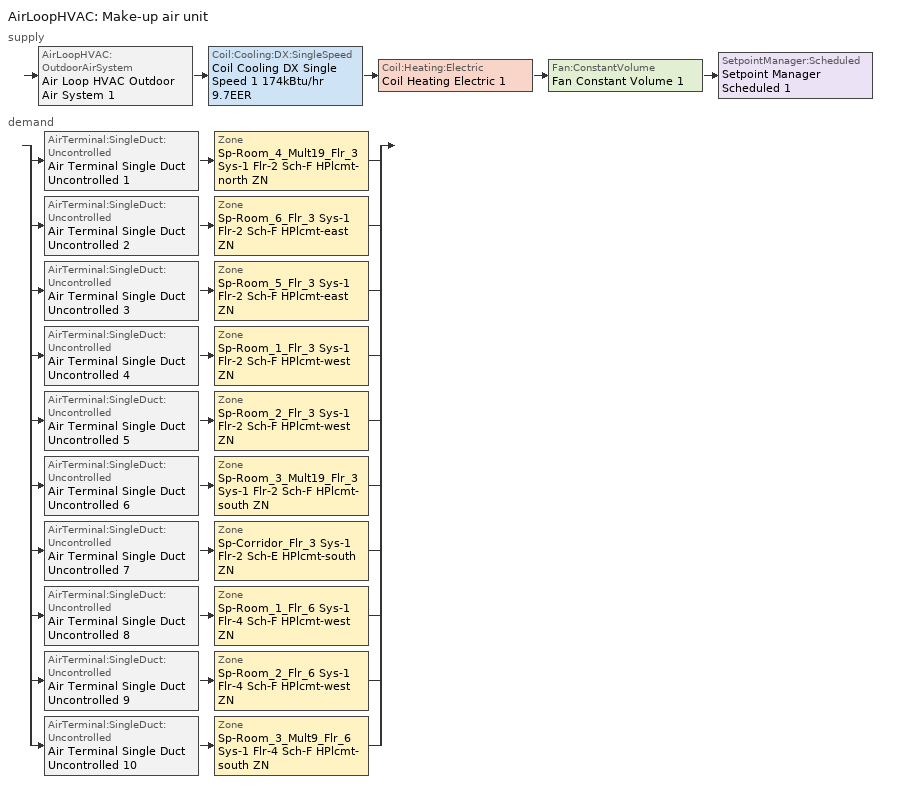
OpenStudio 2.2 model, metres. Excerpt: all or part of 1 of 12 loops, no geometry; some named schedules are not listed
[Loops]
AirLoopHVAC 'Make-up air unit'
 supply: AirLoopHVAC:OutdoorAirSystem 'Air Loop HVAC Outdoor Air System 1' > Coil:Cooling:DX:SingleSpeed 'Coil Cooling DX Single Speed 1 174kBtu/hr 9.7EER' > Coil:Heating:Electric 'Coil Heating Electric 1' > Fan:ConstantVolume 'Fan Constant Volume 1' > SetpointManager:Scheduled 'Setpoint Manager Scheduled 1'
 demand: split
  | AirTerminal:SingleDuct:Uncontrolled 'Air Terminal Single Duct Uncontrolled 1' > Zone 'Sp-Room_4_Mult19_Flr_3 Sys-1 Flr-2 Sch-F HPlcmt-north ZN'
  | AirTerminal:SingleDuct:Uncontrolled 'Air Terminal Single Duct Uncontrolled 2' > Zone 'Sp-Room_6_Flr_3 Sys-1 Flr-2 Sch-F HPlcmt-east ZN'
  | AirTerminal:SingleDuct:Uncontrolled 'Air Terminal Single Duct Uncontrolled 3' > Zone 'Sp-Room_5_Flr_3 Sys-1 Flr-2 Sch-F HPlcmt-east ZN'
  | AirTerminal:SingleDuct:Uncontrolled 'Air Terminal Single Duct Uncontrolled 4' > Zone 'Sp-Room_1_Flr_3 Sys-1 Flr-2 Sch-F HPlcmt-west ZN'
  | AirTerminal:SingleDuct:Uncontrolled 'Air Terminal Single Duct Uncontrolled 5' > Zone 'Sp-Room_2_Flr_3 Sys-1 Flr-2 Sch-F HPlcmt-west ZN'
  | AirTerminal:SingleDuct:Uncontrolled 'Air Terminal Single Duct Uncontrolled 6' > Zone 'Sp-Room_3_Mult19_Flr_3 Sys-1 Flr-2 Sch-F HPlcmt-south ZN'
  | AirTerminal:SingleDuct:Uncontrolled 'Air Terminal Single Duct Uncontrolled 7' > Zone 'Sp-Corridor_Flr_3 Sys-1 Flr-2 Sch-E HPlcmt-south ZN'
  | AirTerminal:SingleDuct:Uncontrolled 'Air Terminal Single Duct Uncontrolled 8' > Zone 'Sp-Room_1_Flr_6 Sys-1 Flr-4 Sch-F HPlcmt-west ZN'
  | AirTerminal:SingleDuct:Uncontrolled 'Air Terminal Single Duct Uncontrolled 9' > Zone 'Sp-Room_2_Flr_6 Sys-1 Flr-4 Sch-F HPlcmt-west ZN'
  | AirTerminal:SingleDuct:Uncontrolled 'Air Terminal Single Duct Uncontrolled 10' > Zone 'Sp-Room_3_Mult9_Flr_6 Sys-1 Flr-4 Sch-F HPlcmt-south ZN'
[Sizing:Zone] Zone Cooling Design Supply Air Temperature Input Method=SupplyAirTemperature; Zone Cooling Design Supply Air Temperature {C}=13; Zone Cooling Design Supply Air Temperature Difference {deltaC}=11.11; Zone Heating Design Supply Air Temperature Input Method=SupplyAirTemperature; Zone Heating Design Supply Air Temperature {C}=43; Zone Heating Design Supply Air Temperature Difference {deltaC}=11.11; Zone Cooling Design Supply Air Humidity Ratio {kg-H2O/kg-air}=0.0085; Zone Heating Design Supply Air Humidity Ratio {kg-H2O/kg-air}=0.008; Zone Heating Sizing Factor=1.3; Zone Cooling Sizing Factor=1.1; Cooling Design Air Flow Method=DesignDay; Heating Design Air Flow Method=DesignDay; Account for Dedicated Outdoor Air System=No; Dedicated Outdoor Air System Control Strategy=NeutralSupplyAir; Dedicated Outdoor Air Low Setpoint Temperature for Design {C}=autosize; Dedicated Outdoor Air High Setpoint Temperature for Design {C}=autosize
Sp-Room_4_Mult19_Flr_3 Sys-1 Flr-2 Sch-F HPlcmt-north ZN; Sp-Room_6_Flr_3 Sys-1 Flr-2 Sch-F HPlcmt-east ZN; Sp-Room_5_Flr_3 Sys-1 Flr-2 Sch-F HPlcmt-east ZN; Sp-Room_1_Flr_3 Sys-1 Flr-2 Sch-F HPlcmt-west ZN; Sp-Room_2_Flr_3 Sys-1 Flr-2 Sch-F HPlcmt-west ZN; Sp-Room_3_Mult19_Flr_3 Sys-1 Flr-2 Sch-F HPlcmt-south ZN; Sp-Corridor_Flr_3 Sys-1 Flr-2 Sch-E HPlcmt-south ZN; Sp-Room_1_Flr_6 Sys-1 Flr-4 Sch-F HPlcmt-west ZN; Sp-Room_2_Flr_6 Sys-1 Flr-4 Sch-F HPlcmt-west ZN; Sp-Room_3_Mult9_Flr_6 Sys-1 Flr-4 Sch-F HPlcmt-south ZN
[Zone equipment]
Sp-Room_4_Mult19_Flr_3 Sys-1 Flr-2 Sch-F HPlcmt-north ZN: Sp-Room_4_Mult19_Flr_3 Sys-1 Flr-2 Sch-F HPlcmt-north ZN PTAC, Zone HVAC Baseboard Convective Electric 1, Air Terminal Single Duct Uncontrolled 1
Sp-Room_6_Flr_3 Sys-1 Flr-2 Sch-F HPlcmt-east ZN: Sp-Room_6_Flr_3 Sys-1 Flr-2 Sch-F HPlcmt-east ZN PTAC, Zone HVAC Baseboard Convective Electric 2, Air Terminal Single Duct Uncontrolled 2
Sp-Room_5_Flr_3 Sys-1 Flr-2 Sch-F HPlcmt-east ZN: Sp-Room_5_Flr_3 Sys-1 Flr-2 Sch-F HPlcmt-east ZN PTAC, Zone HVAC Baseboard Convective Electric 3, Air Terminal Single Duct Uncontrolled 3
Sp-Room_1_Flr_3 Sys-1 Flr-2 Sch-F HPlcmt-west ZN: Sp-Room_1_Flr_3 Sys-1 Flr-2 Sch-F HPlcmt-west ZN PTAC, Zone HVAC Baseboard Convective Electric 4, Air Terminal Single Duct Uncontrolled 4
Sp-Room_2_Flr_3 Sys-1 Flr-2 Sch-F HPlcmt-west ZN: Sp-Room_2_Flr_3 Sys-1 Flr-2 Sch-F HPlcmt-west ZN PTAC, Zone HVAC Baseboard Convective Electric 5, Air Terminal Single Duct Uncontrolled 5
Sp-Room_3_Mult19_Flr_3 Sys-1 Flr-2 Sch-F HPlcmt-south ZN: Sp-Room_3_Mult19_Flr_3 Sys-1 Flr-2 Sch-F HPlcmt-south ZN PTAC, Zone HVAC Baseboard Convective Electric 6, Air Terminal Single Duct Uncontrolled 6
Sp-Corridor_Flr_3 Sys-1 Flr-2 Sch-E HPlcmt-south ZN: Sp-Corridor_Flr_3 Sys-1 Flr-2 Sch-E HPlcmt-south ZN PTAC, Zone HVAC Baseboard Convective Electric 7, Air Terminal Single Duct Uncontrolled 7
Sp-Room_1_Flr_6 Sys-1 Flr-4 Sch-F HPlcmt-west ZN: Sp-Room_1_Flr_6 Sys-1 Flr-4 Sch-F HPlcmt-west ZN PTAC, Zone HVAC Baseboard Convective Electric 8, Air Terminal Single Duct Uncontrolled 8
Sp-Room_2_Flr_6 Sys-1 Flr-4 Sch-F HPlcmt-west ZN: Sp-Room_2_Flr_6 Sys-1 Flr-4 Sch-F HPlcmt-west ZN PTAC, Zone HVAC Baseboard Convective Electric 9, Air Terminal Single Duct Uncontrolled 9
Sp-Room_3_Mult9_Flr_6 Sys-1 Flr-4 Sch-F HPlcmt-south ZN: Sp-Room_3_Mult9_Flr_6 Sys-1 Flr-4 Sch-F HPlcmt-south ZN PTAC, Zone HVAC Baseboard Convective Electric 10, Air Terminal Single Duct Uncontrolled 10
[AirLoopHVAC]
Make-up air unit: Availability Schedule=Make-up air unit Occ Sch; Availability Manager=Availability Manager Night Cycle 1; Design Supply Air Flow Rate {m3/s}=AutoSize
[Sizing:System]
Make-up air unit: Type of Load to Size On=VentilationRequirement; Design Outdoor Air Flow Rate {m3/s}=Autosize; Minimum System Air Flow Ratio=1; Preheat Design Temperature {C}=7; Preheat Design Humidity Ratio {kg-H2O/kg-Air}=0.008; Precool Design Temperature {C}=13; Precool Design Humidity Ratio {kg-H2O/kg-Air}=0.008; Central Cooling Design Supply Air Temperature {C}=13; Central Heating Design Supply Air Temperature {C}=43; Sizing Option=NonCoincident; 100% Outdoor Air in Cooling=Yes; 100% Outdoor Air in Heating=Yes; Central Cooling Design Supply Air Humidity Ratio {kg-H2O/kg-Air}=0.0085; Central Heating Design Supply Air Humidity Ratio {kg-H2O/kg-Air}=0.008; Cooling Design Air Flow Method=DesignDay; Cooling Design Air Flow Rate {m3/s}=0; Heating Design Air Flow Method=DesignDay; Heating Design Air Flow Rate {m3/s}=0; System Outdoor Air Method=ZoneSum; Zone Maximum Outdoor Air Fraction=1; Cooling Supply Air Flow Rate Per Floor Area {m3/s-m2}=0.00996765; Cooling Fraction of Autosized Cooling Supply Air Flow Rate=1; Cooling Supply Air Flow Rate Per Unit Cooling Capacity {m3/s-W}=3.94755e-05; Heating Supply Air Flow Rate Per Floor Area {m3/s-m2}=0.00996765; Heating Fraction of Autosized Heating Supply Air Flow Rate=1; Heating Fraction of Autosized Cooling Supply Air Flow Rate=1; Heating Supply Air Flow Rate Per Unit Heating Capacity {m3/s-W}=3.15882e-05; Cooling Design Capacity Method=CoolingDesignCapacity; Cooling Design Capacity {W}=autosize; Cooling Design Capacity Per Floor Area {W/m2}=234.7; Fraction of Autosized Cooling Design Capacity=1; Heating Design Capacity Method=HeatingDesignCapacity; Heating Design Capacity {W}=autosize; Heating Design Capacity Per Floor Area {W/m2}=157; Fraction of Autosized Heating Design Capacity=1; Central Cooling Capacity Control Method=OnOff
[Fan:ConstantVolume] Availability Schedule=Always On Discrete; Fan Efficiency=0.39975; Pressure Rise {Pa}=640; Maximum Flow Rate {m3/s}=AutoSize; Motor Efficiency=0.615
Fan Constant Volume 1; Fan Constant Volume 2; Fan Constant Volume 3; Fan Constant Volume 4; Fan Constant Volume 5; Fan Constant Volume 6; Fan Constant Volume 7; Fan Constant Volume 8; Fan Constant Volume 9; Fan Constant Volume 10; Fan Constant Volume 11
[Coil:Heating:Electric]
Name | Availability Schedule
Coil Heating Electric 1 | Always On Discrete
Coil Heating Electric 2; Coil Heating Electric 3; Coil Heating Electric 4; Coil Heating Electric 5; Coil Heating Electric 6; Coil Heating Electric 7; Coil Heating Electric 8; Coil Heating Electric 9; Coil Heating Electric 10; Coil Heating Electric 11 | ON_OFF_ALWAYS_OFF
[Coil:Cooling:DX:SingleSpeed] Availability Schedule=Always On Discrete; Rated Total Cooling Capacity {W}=autosize; Rated Sensible Heat Ratio=autosize; Rated Air Flow Rate {m3/s}=autosize; Rated Evaporator Fan Power Per Volume Flow Rate {W/(m3/s)}=773.3; Condenser Type=AirCooled; Evaporative Condenser Effectiveness=0; Evaporative Condenser Air Flow Rate {m3/s}=Autosize; Evaporative Condenser Pump Rated Power Consumption {W}=Autosize; Crankcase Heater Capacity {W}=0; Maximum Outdoor Dry-Bulb Temperature for Crankcase Heater Operation {C}=0; Basin Heater Capacity {W/K}=0; Basin Heater Setpoint Temperature {C}=10
Name | Rated COP {W/W} | Total Cooling Capacity Function of Temperature Curve | Total Cooling Capacity Function of Flow Fraction Curve | Energy Input Ratio Function of Temperature Curve | Energy Input Ratio Function of Flow Fraction Curve | Part Load Fraction Correlation Curve
Coil Cooling DX Single Speed 1 174kBtu/hr 9.7EER | 3.41064 | DXCOOL-NECB2011-REF-CAPFT | DXCOOL-NECB2011-REF-CAPFFLOW | DXCOOL-NECB2011-REF-COOLEIRFT | DXCOOL-NECB2011-REF-COOLEIRFFLOW | DXCOOL-NECB2011-REF-COOLPLFFPLR
Coil Cooling DX Single Speed 2 3kBtu/hr 11.0EER | 3.7234 | DXCOOL-NECB2011-REF-CAPFT 10 | DXCOOL-NECB2011-REF-CAPFFLOW 10 | DXCOOL-NECB2011-REF-COOLEIRFT 10 | DXCOOL-NECB2011-REF-COOLEIRFFLOW 10 | DXCOOL-NECB2011-REF-COOLPLFFPLR 10
Coil Cooling DX Single Speed 3 14kBtu/hr 9.4EER | 3.19313 | DXCOOL-NECB2011-REF-CAPFT 11 | DXCOOL-NECB2011-REF-CAPFFLOW 11 | DXCOOL-NECB2011-REF-COOLEIRFT 11 | DXCOOL-NECB2011-REF-COOLEIRFFLOW 11 | DXCOOL-NECB2011-REF-COOLPLFFPLR 11
Coil Cooling DX Single Speed 4 15kBtu/hr 9.3EER | 3.16233 | DXCOOL-NECB2011-REF-CAPFT 12 | DXCOOL-NECB2011-REF-CAPFFLOW 12 | DXCOOL-NECB2011-REF-COOLEIRFT 12 | DXCOOL-NECB2011-REF-COOLEIRFFLOW 12 | DXCOOL-NECB2011-REF-COOLPLFFPLR 12
Coil Cooling DX Single Speed 5 16kBtu/hr 9.3EER | 3.15642 | DXCOOL-NECB2011-REF-CAPFT 13 | DXCOOL-NECB2011-REF-CAPFFLOW 13 | DXCOOL-NECB2011-REF-COOLEIRFT 13 | DXCOOL-NECB2011-REF-COOLEIRFFLOW 13 | DXCOOL-NECB2011-REF-COOLPLFFPLR 13
Coil Cooling DX Single Speed 6 15kBtu/hr 9.3EER | 3.15841 | DXCOOL-NECB2011-REF-CAPFT 14 | DXCOOL-NECB2011-REF-CAPFFLOW 14 | DXCOOL-NECB2011-REF-COOLEIRFT 14 | DXCOOL-NECB2011-REF-COOLEIRFFLOW 14 | DXCOOL-NECB2011-REF-COOLPLFFPLR 14
Coil Cooling DX Single Speed 7 5kBtu/hr 11.0EER | 3.72533 | DXCOOL-NECB2011-REF-CAPFT 15 | DXCOOL-NECB2011-REF-CAPFFLOW 15 | DXCOOL-NECB2011-REF-COOLEIRFT 15 | DXCOOL-NECB2011-REF-COOLEIRFFLOW 15 | DXCOOL-NECB2011-REF-COOLPLFFPLR 15
Coil Cooling DX Single Speed 8 52kBtu/hr 9.3EER | 3.18285 | DXCOOL-NECB2011-REF-CAPFT 16 | DXCOOL-NECB2011-REF-CAPFFLOW 16 | DXCOOL-NECB2011-REF-COOLEIRFT 16 | DXCOOL-NECB2011-REF-COOLEIRFFLOW 16 | DXCOOL-NECB2011-REF-COOLPLFFPLR 16
Coil Cooling DX Single Speed 9 18kBtu/hr 9.3EER | 3.1582 | DXCOOL-NECB2011-REF-CAPFT 17 | DXCOOL-NECB2011-REF-CAPFFLOW 17 | DXCOOL-NECB2011-REF-COOLEIRFT 17 | DXCOOL-NECB2011-REF-COOLEIRFFLOW 17 | DXCOOL-NECB2011-REF-COOLPLFFPLR 17
Coil Cooling DX Single Speed 10 17kBtu/hr 9.3EER | 3.15769 | DXCOOL-NECB2011-REF-CAPFT 1 | DXCOOL-NECB2011-REF-CAPFFLOW 1 | DXCOOL-NECB2011-REF-COOLEIRFT 1 | DXCOOL-NECB2011-REF-COOLEIRFFLOW 1 | DXCOOL-NECB2011-REF-COOLPLFFPLR 1
Coil Cooling DX Single Speed 11 10kBtu/hr 10.4EER | 3.53552 | DXCOOL-NECB2011-REF-CAPFT 2 | DXCOOL-NECB2011-REF-CAPFFLOW 2 | DXCOOL-NECB2011-REF-COOLEIRFT 2 | DXCOOL-NECB2011-REF-COOLEIRFFLOW 2 | DXCOOL-NECB2011-REF-COOLPLFFPLR 2
[Controller:OutdoorAir]
Controller Outdoor Air 1: Minimum Outdoor Air Flow Rate {m3/s}=0; Maximum Outdoor Air Flow Rate {m3/s}=Autosize; Economizer Control Type=DifferentialEnthalpy; Economizer Control Action Type=ModulateFlow; Lockout Type=NoLockout; Minimum Limit Type=FixedMinimum; Minimum Outdoor Air Schedule=Make-up air unit Occ Sch; Controller Mechanical Ventilation=Controller Mechanical Ventilation 1; High Humidity Control=No; Heat Recovery Bypass Control Type=BypassWhenWithinEconomizerLimits
[Controller:MechanicalVentilation]
Controller Mechanical Ventilation 1: Availability Schedule=Always On Discrete; System Outdoor Air Method=ZoneSum
[AirLoopHVAC:OutdoorAirSystem]
Air Loop HVAC Outdoor Air System 1: Controller=Controller Outdoor Air 1
[SetpointManager:Scheduled]
Setpoint Manager Scheduled 1: Control Variable=Temperature; Schedule=Makeup-Air Unit Supply Air Temp
[ZoneHVAC:PackagedTerminalAirConditioner] Availability Schedule=Always On Discrete; Supply Air Flow Rate During Cooling Operation {m3/s}=Autosize; Supply Air Flow Rate During Heating Operation {m3/s}=Autosize; Supply Air Flow Rate When No Cooling or Heating is Needed {m3/s}=Autosize; Outdoor Air Flow Rate During Cooling Operation {m3/s}=Autosize; Outdoor Air Flow Rate During Heating Operation {m3/s}=Autosize; Outdoor Air Flow Rate When No Cooling or Heating is Needed {m3/s}=Autosize; Fan Placement=DrawThrough
Name | Supply Air Fan | Heating Coil | Cooling Coil
Sp-Room_4_Mult19_Flr_3 Sys-1 Flr-2 Sch-F HPlcmt-north ZN PTAC | Fan Constant Volume 2 | Coil Heating Electric 2 | Coil Cooling DX Single Speed 2 3kBtu/hr 11.0EER
Sp-Room_6_Flr_3 Sys-1 Flr-2 Sch-F HPlcmt-east ZN PTAC | Fan Constant Volume 3 | Coil Heating Electric 3 | Coil Cooling DX Single Speed 3 14kBtu/hr 9.4EER
Sp-Room_5_Flr_3 Sys-1 Flr-2 Sch-F HPlcmt-east ZN PTAC | Fan Constant Volume 4 | Coil Heating Electric 4 | Coil Cooling DX Single Speed 4 15kBtu/hr 9.3EER
Sp-Room_1_Flr_3 Sys-1 Flr-2 Sch-F HPlcmt-west ZN PTAC | Fan Constant Volume 5 | Coil Heating Electric 5 | Coil Cooling DX Single Speed 5 16kBtu/hr 9.3EER
Sp-Room_2_Flr_3 Sys-1 Flr-2 Sch-F HPlcmt-west ZN PTAC | Fan Constant Volume 6 | Coil Heating Electric 6 | Coil Cooling DX Single Speed 6 15kBtu/hr 9.3EER
Sp-Room_3_Mult19_Flr_3 Sys-1 Flr-2 Sch-F HPlcmt-south ZN PTAC | Fan Constant Volume 7 | Coil Heating Electric 7 | Coil Cooling DX Single Speed 7 5kBtu/hr 11.0EER
Sp-Corridor_Flr_3 Sys-1 Flr-2 Sch-E HPlcmt-south ZN PTAC | Fan Constant Volume 8 | Coil Heating Electric 8 | Coil Cooling DX Single Speed 8 52kBtu/hr 9.3EER
Sp-Room_1_Flr_6 Sys-1 Flr-4 Sch-F HPlcmt-west ZN PTAC | Fan Constant Volume 9 | Coil Heating Electric 9 | Coil Cooling DX Single Speed 9 18kBtu/hr 9.3EER
Sp-Room_2_Flr_6 Sys-1 Flr-4 Sch-F HPlcmt-west ZN PTAC | Fan Constant Volume 10 | Coil Heating Electric 10 | Coil Cooling DX Single Speed 10 17kBtu/hr 9.3EER
Sp-Room_3_Mult9_Flr_6 Sys-1 Flr-4 Sch-F HPlcmt-south ZN PTAC | Fan Constant Volume 11 | Coil Heating Electric 11 | Coil Cooling DX Single Speed 11 10kBtu/hr 10.4EER
[ZoneHVAC:Baseboard:Convective:Electric] Availability Schedule=Always On Discrete; Nominal Capacity {W}=autosize; Efficiency=1
Zone HVAC Baseboard Convective Electric 1; Zone HVAC Baseboard Convective Electric 2; Zone HVAC Baseboard Convective Electric 3; Zone HVAC Baseboard Convective Electric 4; Zone HVAC Baseboard Convective Electric 5; Zone HVAC Baseboard Convective Electric 6; Zone HVAC Baseboard Convective Electric 7; Zone HVAC Baseboard Convective Electric 8; Zone HVAC Baseboard Convective Electric 9; Zone HVAC Baseboard Convective Electric 10
[AirTerminal:SingleDuct:Uncontrolled] Availability Schedule=Always On Discrete; Maximum Air Flow Rate {m3/s}=AutoSize
Air Terminal Single Duct Uncontrolled 1; Air Terminal Single Duct Uncontrolled 2; Air Terminal Single Duct Uncontrolled 3; Air Terminal Single Duct Uncontrolled 4; Air Terminal Single Duct Uncontrolled 5; Air Terminal Single Duct Uncontrolled 6; Air Terminal Single Duct Uncontrolled 7; Air Terminal Single Duct Uncontrolled 8; Air Terminal Single Duct Uncontrolled 9; Air Terminal Single Duct Uncontrolled 10
[AvailabilityManager:NightCycle]
Availability Manager Night Cycle 1: Control Type=CycleOnAny; Thermostat Tolerance {deltaC}=1; Cycling Run Time {s}=3600
[Schedule:Ruleset]
Name | Default Day Schedule | Summer Design Day Schedule | Winter Design Day Schedule
ON_OFF_ALWAYS_OFF | Schedule Day 3
Makeup-Air Unit Supply Air Temp | Makeup Air Unit Supply Air Temp Default
Make-up air unit Occ Sch | Make-up air unit Occ Sch Default | Make-up air unit Occ Sch Summer Design Day | Make-up air unit Occ Sch Winter Design Day
[Schedule:Day]
Schedule Day 3; wkdON_OFF_ALWAYS_OFF 1: 1, 0, 0, 2, 0, 0, 3, 0, 0, 4, 0, 0, 5, 0, 0, 6, 0, 0, 7, 0, 0, 8, 0, 0, 9, 0, 0, 10, 0, 0, 11, 0, 0, 12, 0, 0, 13, 0, 0, 14, 0, 0, 15, 0, 0, 16, 0, 0, 17, 0, 0, 18, 0, 0, 19, 0, 0, 20, 0, 0, 21, 0, 0, 22, 0, 0, 23, 0, 0, 24, 0, 0
Makeup Air Unit Supply Air Temp Default: 24, 0, 20
Make-up air unit Occ Sch Default; Make-up air unit Occ Sch Winter Design Day; Make-up air unit Occ Sch Summer Design Day; Make-up air unit Occ Sch Monday; Make-up air unit Occ Sch Tuesday; Make-up air unit Occ Sch Wednesday; Make-up air unit Occ Sch Thursday; Make-up air unit Occ Sch Friday; Make-up air unit Occ Sch Saturday; Make-up air unit Occ Sch Sunday: 24, 0, 1
[Schedule:Rule] Date Specification Type=DateRange; Start Month=1; Start Day=1; End Month=12
Name | Schedule Ruleset | Rule Order | Day Schedule | Apply Sunday | Apply Monday | Apply Tuesday | Apply Wednesday | Apply Thursday | Apply Friday | Apply Saturday | End Day
wkdON_OFF_ALWAYS_OFF rule | ON_OFF_ALWAYS_OFF | 2 | wkdON_OFF_ALWAYS_OFF 1 | No | Yes | Yes | Yes | Yes | Yes | No | 31
satON_OFF_ALWAYS_OFFrule | ON_OFF_ALWAYS_OFF | 1 | satON_OFF_ALWAYS_OFF 1 | No | No | No | No | No | No | Yes | 31
sunON_OFF_ALWAYS_OFFrule | ON_OFF_ALWAYS_OFF | 0 | sunON_OFF_ALWAYS_OFF 1 | Yes | No | No | No | No | No | No | 31
Make-up air unit Occ Sch Monday Rule | Make-up air unit Occ Sch | 6 | Make-up air unit Occ Sch Monday |  | Yes |  |  |  |  |  | 25
Make-up air unit Occ Sch Tuesday Rule | Make-up air unit Occ Sch | 5 | Make-up air unit Occ Sch Tuesday |  |  | Yes |  |  |  |  | 26
Make-up air unit Occ Sch Wednesday Rule | Make-up air unit Occ Sch | 4 | Make-up air unit Occ Sch Wednesday |  |  |  | Yes |  |  |  | 27
Make-up air unit Occ Sch Thursday Rule | Make-up air unit Occ Sch | 3 | Make-up air unit Occ Sch Thursday |  |  |  |  | Yes |  |  | 28
Make-up air unit Occ Sch Friday Rule | Make-up air unit Occ Sch | 2 | Make-up air unit Occ Sch Friday |  |  |  |  |  | Yes |  | 29
Make-up air unit Occ Sch Saturday Rule | Make-up air unit Occ Sch | 1 | Make-up air unit Occ Sch Saturday |  |  |  |  |  |  | Yes | 30
Make-up air unit Occ Sch Sunday Rule | Make-up air unit Occ Sch | 0 | Make-up air unit Occ Sch Sunday | Yes |  |  |  |  |  |  | 31
[Schedule:Constant]
Always On Discrete: Value=1
[Curve:Biquadratic] Minimum Value of x=13; Maximum Value of x=24; Minimum Value of y=24; Maximum Value of y=46
Name | Coefficient1 Constant | Coefficient2 x | Coefficient3 x**2 | Coefficient4 y | Coefficient5 y**2 | Coefficient6 x*y
DXCOOL-NECB2011-REF-CAPFT; DXCOOL-NECB2011-REF-CAPFT 1; DXCOOL-NECB2011-REF-CAPFT 2; DXCOOL-NECB2011-REF-CAPFT 10; DXCOOL-NECB2011-REF-CAPFT 11; DXCOOL-NECB2011-REF-CAPFT 12; DXCOOL-NECB2011-REF-CAPFT 13; DXCOOL-NECB2011-REF-CAPFT 14; DXCOOL-NECB2011-REF-CAPFT 15; DXCOOL-NECB2011-REF-CAPFT 16; DXCOOL-NECB2011-REF-CAPFT 17 | 0.867905 | 0.0142459 | 0.00055436 | -0.0075575 | 3.3e-05 | -0.0001918
DXCOOL-NECB2011-REF-COOLEIRFT; DXCOOL-NECB2011-REF-COOLEIRFT 1; DXCOOL-NECB2011-REF-COOLEIRFT 2; DXCOOL-NECB2011-REF-COOLEIRFT 10; DXCOOL-NECB2011-REF-COOLEIRFT 11; DXCOOL-NECB2011-REF-COOLEIRFT 12; DXCOOL-NECB2011-REF-COOLEIRFT 13; DXCOOL-NECB2011-REF-COOLEIRFT 14; DXCOOL-NECB2011-REF-COOLEIRFT 15; DXCOOL-NECB2011-REF-COOLEIRFT 16; DXCOOL-NECB2011-REF-COOLEIRFT 17 | 0.116936 | 0.0284933 | -0.0004112 | 0.0214108 | 0.00016103 | -0.0006791
[Curve:Quadratic] Coefficient1 Constant=1; Coefficient2 x=0; Coefficient3 x**2=0; Minimum Value of x=0; Maximum Value of x=1
DXCOOL-NECB2011-REF-CAPFFLOW; DXCOOL-NECB2011-REF-COOLEIRFFLOW; DXCOOL-NECB2011-REF-CAPFFLOW 1; DXCOOL-NECB2011-REF-COOLEIRFFLOW 1; DXCOOL-NECB2011-REF-CAPFFLOW 2; DXCOOL-NECB2011-REF-COOLEIRFFLOW 2; DXCOOL-NECB2011-REF-CAPFFLOW 10; DXCOOL-NECB2011-REF-COOLEIRFFLOW 10; DXCOOL-NECB2011-REF-CAPFFLOW 11; DXCOOL-NECB2011-REF-COOLEIRFFLOW 11; DXCOOL-NECB2011-REF-CAPFFLOW 12; DXCOOL-NECB2011-REF-COOLEIRFFLOW 12; DXCOOL-NECB2011-REF-CAPFFLOW 13; DXCOOL-NECB2011-REF-COOLEIRFFLOW 13; DXCOOL-NECB2011-REF-CAPFFLOW 14; DXCOOL-NECB2011-REF-COOLEIRFFLOW 14; DXCOOL-NECB2011-REF-CAPFFLOW 15; DXCOOL-NECB2011-REF-COOLEIRFFLOW 15; DXCOOL-NECB2011-REF-CAPFFLOW 16; DXCOOL-NECB2011-REF-COOLEIRFFLOW 16; DXCOOL-NECB2011-REF-CAPFFLOW 17; DXCOOL-NECB2011-REF-COOLEIRFFLOW 17
[Curve:Cubic] Coefficient1 Constant=0.0277; Coefficient2 x=4.9151; Coefficient3 x**2=-8.184; Coefficient4 x**3=4.2702; Minimum Value of x=0.7; Maximum Value of x=1
DXCOOL-NECB2011-REF-COOLPLFFPLR; DXCOOL-NECB2011-REF-COOLPLFFPLR 1; DXCOOL-NECB2011-REF-COOLPLFFPLR 2; DXCOOL-NECB2011-REF-COOLPLFFPLR 10; DXCOOL-NECB2011-REF-COOLPLFFPLR 11; DXCOOL-NECB2011-REF-COOLPLFFPLR 12; DXCOOL-NECB2011-REF-COOLPLFFPLR 13; DXCOOL-NECB2011-REF-COOLPLFFPLR 14; DXCOOL-NECB2011-REF-COOLPLFFPLR 15; DXCOOL-NECB2011-REF-COOLPLFFPLR 16; DXCOOL-NECB2011-REF-COOLPLFFPLR 17
